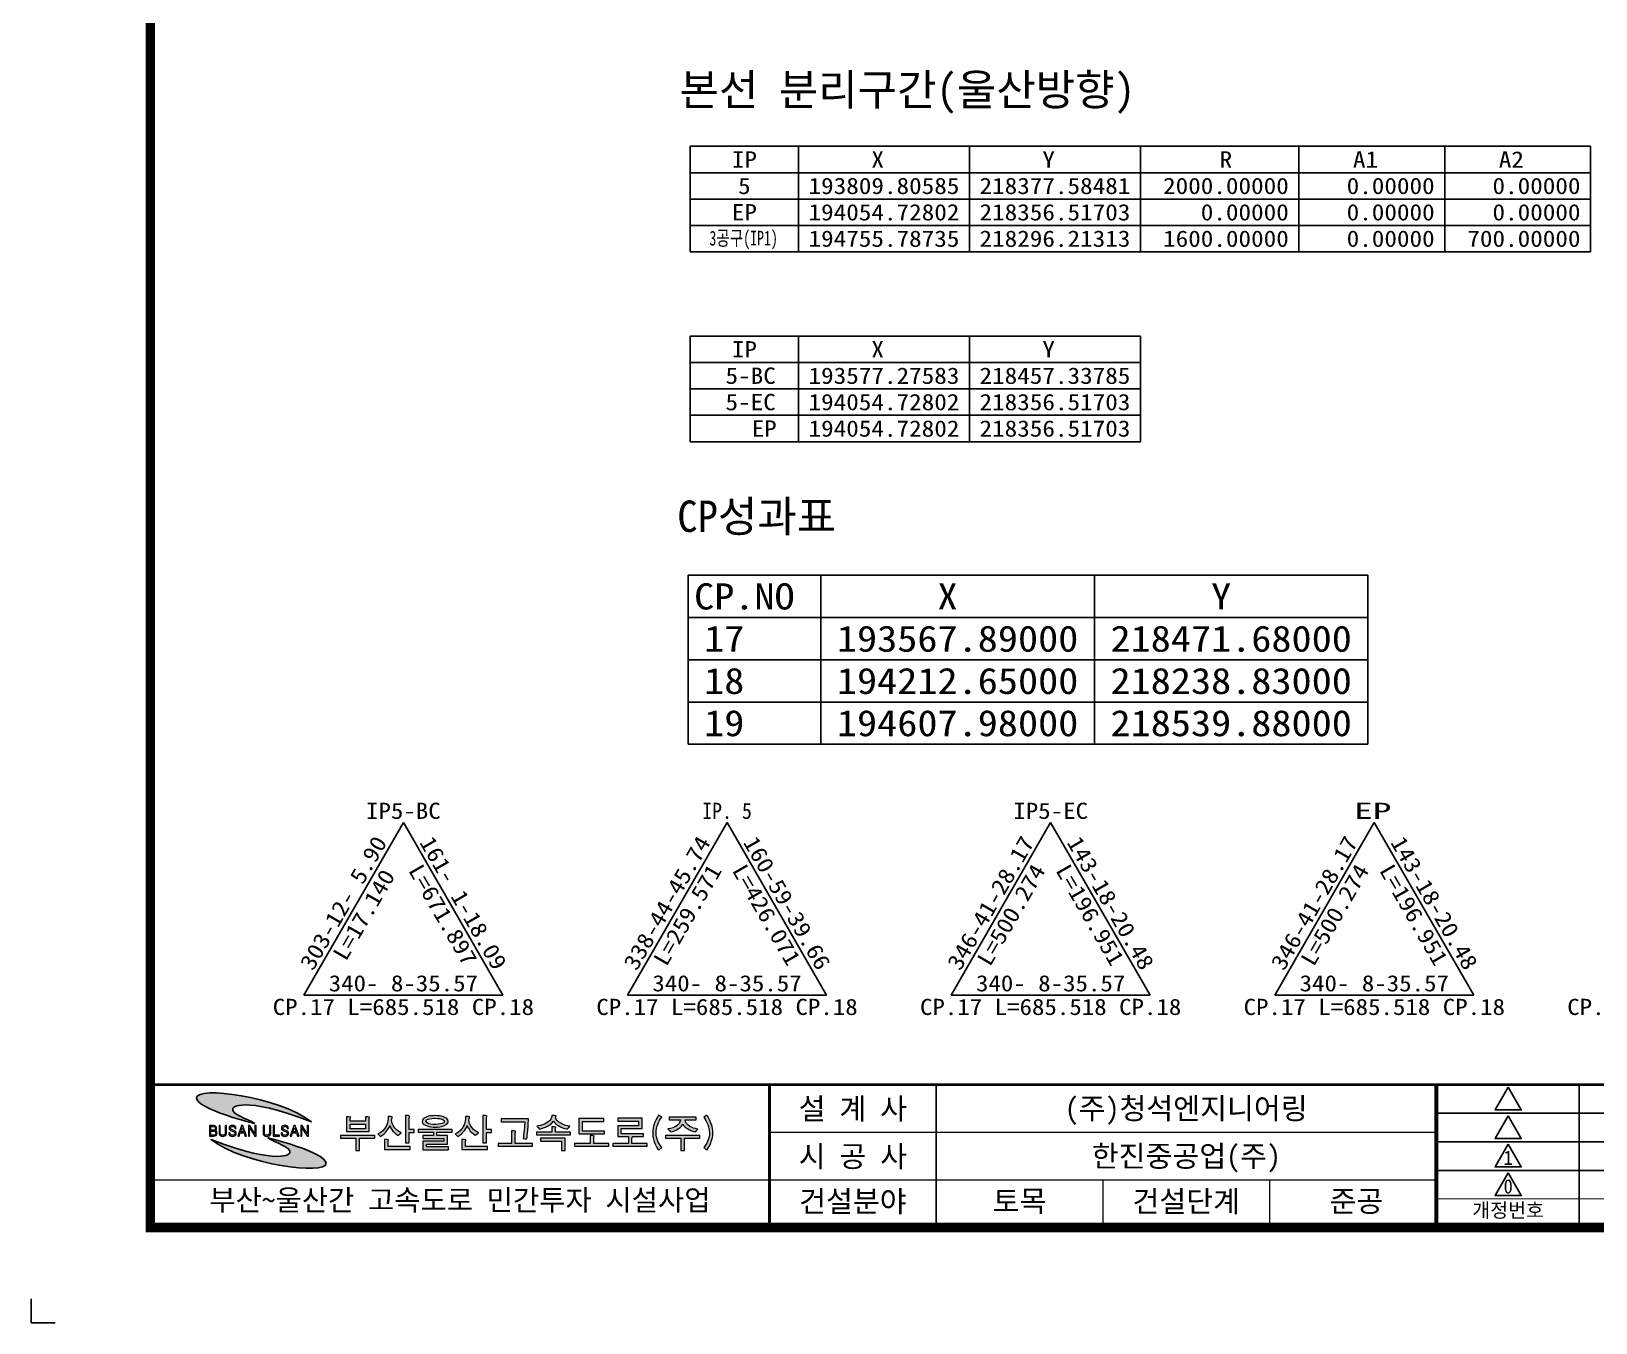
# Model space of a CAD drawing. Header units: millimetres. Extents: x 5421 to 6262, y 922 to 1516.
# Drawn here: x 5420.9 to 5749.3, y 921.7 to 1192.9 of the extents above; entities that cross this region are included whole.
import ezdxf
from ezdxf.enums import TextEntityAlignment as Align

# ---------------------------------------------------------------- set-up
doc = ezdxf.new("R2010")
doc.units = ezdxf.units.MM
for name, color, linetype in [('CA-ALGN-IPLN', 1, 'Continuous'), ('CA-ALGN-TEXT', 3, 'Continuous'), ('CA-TABL-LIN1', 4, 'Continuous'), ('CA-TABL-LIN2', 1, 'Continuous'), ('CA-TABL-TEX1', 6, 'Continuous'), ('CA-TABL-TEX2', 3, 'Continuous'), ('CA-TEXT', 3, 'Continuous'), ('CX-BORD', 3, 'Continuous'), ('CX-BORD-LIN1', 4, 'Continuous'), ('CX-BORD-LIN2', 3, 'Continuous'), ('CX-BORD-TEX2', 7, 'Continuous'), ('CX-BORD-TEX3', 6, 'Continuous'), ('CX-MISC', 2, 'Continuous'), ('CZ-TEX1', 6, 'Continuous')]:
    doc.layers.add(name, color=color, linetype=linetype)
doc.styles.add('RP2', font='DotumChe.ttf')
doc.styles.add('SEKO', font='DotumChe.ttf')
doc.styles.add('TB_TEXT', font='DotumChe.ttf')
doc.styles.add('TB_WBTXT', font='H2GTRE.TTF')
doc.styles.add('TB_WMTXT', font='DotumChe.ttf')

# ---------------------------------------------------------------- blocks, each defined once
blk = doc.blocks.new('CXGLOGO-EX흑백1')
h = blk.add_hatch(color=74)
edge = h.paths.add_edge_path()
edge.add_spline(control_points=[(3.24, 1.49), (1.67, 2.6), (-1.78, 3.37), (-1.38, 4.71), (-1.38, 4.71), (-1.38, 4.71), (0.38, 7.51), (15.15, 1.88), (15.15, 1.88), (8, 7.3), (-8.94, 9.33), (-8.99, 6.91), (-8.99, 6.91), (-9.03, 4.5), (3.24, 1.49), (3.24, 1.49)], knot_values=[0, 0, 0, 0, 0.25, 0.25, 0.25, 0.25, 0.5, 0.5, 0.5, 0.5, 0.75, 0.75, 0.75, 0.75, 1, 1, 1, 1], degree=3, periodic=0)
h = blk.add_hatch(color=256)
h.paths.add_polyline_path([(11.6, 0.69), (11.94, -0.26), (11.26, -0.26)], flags=16)
h.paths.add_polyline_path([(12.25, -1.14), (12.54, -1.14), (11.73, 1.06), (11.48, 1.06), (10.67, -1.14), (10.96, -1.14), (11.18, -0.49), (12.02, -0.49)])
h.paths.add_polyline_path([(1.54, -1.14), (0.73, 1.06), (0.48, 1.06), (-0.33, -1.14), (-0.04, -1.14), (0.19, -0.49), (1.03, -0.49), (1.25, -1.14)])
h.paths.add_polyline_path([(1.9, -1.14), (2.17, -1.14), (2.17, 0.61), (3.23, -1.14), (3.52, -1.14), (3.52, 1.06), (3.25, 1.06), (3.25, -0.65), (2.21, 1.06), (1.9, 1.06)])
h.paths.add_polyline_path([(5.3, -0.69), (5.27, -0.48), (5.27, 1.06), (5, 1.06), (5, -0.45), (5.03, -0.7), (5.1, -0.9), (5.16, -0.98), (5.32, -1.1), (5.52, -1.17), (5.77, -1.2), (5.79, -1.2), (6.04, -1.17), (6.25, -1.1), (6.41, -1), (6.41, -0.99), (6.53, -0.82), (6.59, -0.61), (6.6, -0.45), (6.6, 1.06), (6.33, 1.06), (6.33, -0.46), (6.29, -0.7), (6.19, -0.86), (6.01, -0.96), (5.79, -0.98), (5.55, -0.94), (5.4, -0.86)])
h.paths.add_polyline_path([(7.36, 1.06), (7.09, 1.06), (7.09, -1.14), (8.47, -1.14), (8.47, -0.93), (7.36, -0.93)])
h.paths.add_polyline_path([(10.02, 1.02), (9.81, 1.08), (9.56, 1.11), (9.56, 1.11), (9.3, 1.08), (9.1, 1.02), (9.01, 0.95), (8.88, 0.78), (8.84, 0.56), (8.84, 0.54), (8.88, 0.31), (9, 0.15), (9.13, 0.06), (9.37, -0.05), (9.48, -0.09), (9.53, -0.11), (9.76, -0.21), (9.83, -0.25), (10, -0.36), (10.06, -0.48), (10.08, -0.62), (10.02, -0.84), (9.94, -0.9), (9.76, -0.97), (9.57, -0.98), (9.32, -0.94), (9.17, -0.86), (9.07, -0.7), (9.04, -0.45), (8.77, -0.45), (8.8, -0.69), (8.87, -0.89), (8.94, -0.99), (9.1, -1.1), (9.31, -1.17), (9.56, -1.2), (9.57, -1.2), (9.84, -1.17), (10.04, -1.12), (10.15, -1.05), (10.28, -0.89), (10.34, -0.68), (10.35, -0.58), (10.32, -0.35), (10.21, -0.18), (10.18, -0.16), (10.05, -0.07), (9.82, 0.03), (9.65, 0.11), (9.38, 0.22), (9.22, 0.31), (9.21, 0.32), (9.13, 0.51), (9.13, 0.57), (9.2, 0.78), (9.25, 0.82), (9.45, 0.89), (9.55, 0.9), (9.78, 0.85), (9.9, 0.77), (10.02, 0.59), (10.05, 0.47), (10.32, 0.47), (10.28, 0.71), (10.17, 0.89), (10.17, 0.9)])
h.paths.add_polyline_path([(12.89, -1.14), (13.16, -1.14), (13.16, 0.61), (14.23, -1.14), (14.52, -1.14), (14.52, 1.06), (14.24, 1.06), (14.24, -0.65), (13.2, 1.06), (12.89, 1.06)])
h.paths.add_polyline_path([(0.27, -0.26), (0.61, 0.69), (0.95, -0.26)], flags=16)
h.paths.add_polyline_path([(-5.98, 0.11), (-5.98, 0.84), (-5.48, 0.84), (-5.24, 0.81), (-5.13, 0.75), (-5.04, 0.57), (-5.04, 0.49), (-5.09, 0.27), (-5.16, 0.19), (-5.34, 0.12), (-5.5, 0.11)], flags=16)
h.paths.add_polyline_path([(-5.98, -0.93), (-5.98, -0.1), (-5.44, -0.1), (-5.2, -0.13), (-5.1, -0.17), (-4.98, -0.33), (-4.96, -0.52), (-5.01, -0.75), (-5.09, -0.85), (-5.27, -0.92), (-5.44, -0.93)], flags=16)
h.paths.add_polyline_path([(-5.12, 1.02), (-5.35, 1.06), (-5.4, 1.06), (-6.25, 1.06), (-6.25, -1.14), (-5.37, -1.14), (-5.12, -1.12), (-4.92, -1.05), (-4.85, -0.99), (-4.74, -0.83), (-4.69, -0.61), (-4.68, -0.52), (-4.72, -0.28), (-4.81, -0.13), (-4.98, 0), (-5.07, 0.03), (-4.88, 0.15), (-4.85, 0.19), (-4.77, 0.39), (-4.76, 0.5), (-4.8, 0.72), (-4.92, 0.9), (-4.94, 0.91)])
h.paths.add_polyline_path([(-3.97, -0.69), (-3.99, -0.48), (-3.99, 1.06), (-4.26, 1.06), (-4.26, -0.45), (-4.24, -0.7), (-4.16, -0.9), (-4.1, -0.98), (-3.95, -1.1), (-3.74, -1.17), (-3.49, -1.2), (-3.48, -1.2), (-3.22, -1.17), (-3.01, -1.1), (-2.86, -1), (-2.85, -0.99), (-2.74, -0.82), (-2.68, -0.61), (-2.66, -0.45), (-2.66, 1.06), (-2.94, 1.06), (-2.94, -0.46), (-2.97, -0.7), (-3.08, -0.86), (-3.26, -0.96), (-3.47, -0.98), (-3.72, -0.94), (-3.87, -0.86)])
h.paths.add_polyline_path([(-0.83, 0.9), (-0.97, 1.02), (-1.18, 1.08), (-1.44, 1.11), (-1.69, 1.08), (-1.89, 1.02), (-1.98, 0.95), (-2.11, 0.78), (-2.16, 0.56), (-2.16, 0.54), (-2.12, 0.31), (-2, 0.15), (-1.86, 0.06), (-1.63, -0.05), (-1.52, -0.09), (-1.47, -0.11), (-1.24, -0.21), (-1.17, -0.25), (-1, -0.36), (-0.93, -0.48), (-0.92, -0.62), (-0.97, -0.84), (-1.05, -0.9), (-1.23, -0.97), (-1.42, -0.98), (-1.67, -0.94), (-1.82, -0.86), (-1.92, -0.7), (-1.96, -0.45), (-2.22, -0.45), (-2.2, -0.69), (-2.12, -0.89), (-2.05, -0.99), (-1.89, -1.1), (-1.69, -1.17), (-1.43, -1.2), (-1.42, -1.2), (-1.16, -1.17), (-0.96, -1.12), (-0.85, -1.05), (-0.71, -0.89), (-0.65, -0.68), (-0.64, -0.58), (-0.68, -0.35), (-0.79, -0.18), (-0.81, -0.16), (-0.95, -0.07), (-1.17, 0.03), (-1.35, 0.11), (-1.61, 0.22), (-1.77, 0.31), (-1.78, 0.32), (-1.86, 0.51), (-1.86, 0.57), (-1.79, 0.78), (-1.74, 0.82), (-1.55, 0.89), (-1.44, 0.9), (-1.22, 0.85), (-1.09, 0.77), (-0.97, 0.59), (-0.95, 0.47), (-0.68, 0.47), (-0.72, 0.71), (-0.82, 0.89)])
h = blk.add_hatch(color=256)
h.paths.add_polyline_path([(63.25, -2.21), (67.68, -2.21), (67.68, -4.14), (68.44, -4.14), (68.44, -1.6), (63.25, -1.6)])
h.paths.add_polyline_path([(74.44, -1.23), (74.5, -1.07), (74.18, -0.99), (73.66, -0.99), (73.66, -2.67), (70.41, -2.67), (70.41, -3.28), (77.61, -3.28), (77.61, -2.67), (74.41, -2.67), (74.41, -1.3)])
h.paths.add_polyline_path([(93.49, -1.61), (96.71, -1.61), (96.71, -0.99), (89.51, -0.99), (89.51, -1.61), (92.73, -1.61), (92.73, -4.14), (93.49, -4.14)])
h.paths.add_polyline_path([(98.53, -1.72), (98.37, -2.14), (98.33, -2.24), (98.14, -2.64), (97.91, -3.02), (97.66, -3.37), (97.51, -3.56), (98.15, -4.08), (98.41, -3.72), (98.64, -3.35), (98.84, -2.96), (99.02, -2.55), (99.1, -2.3), (99.23, -1.88), (99.33, -1.44), (99.4, -1.01), (99.43, -0.57), (99.43, -0.39), (99.41, 0.03), (99.35, 0.47), (99.26, 0.9), (99.13, 1.34), (99.11, 1.39), (98.97, 1.77), (98.79, 2.15), (98.58, 2.55), (98.35, 2.95), (98.16, 3.25), (97.51, 2.85), (97.76, 2.5), (97.99, 2.12), (98.19, 1.72), (98.35, 1.32), (98.51, 0.88), (98.62, 0.44), (98.69, 0.02), (98.72, -0.4), (98.72, -0.42), (98.7, -0.86), (98.63, -1.29)])
h.paths.add_polyline_path([(93.89, 1.53), (93.7, 1.9), (93.59, 2.25), (95.94, 2.25), (95.94, 2.86), (90.28, 2.86), (90.28, 2.25), (92.65, 2.25), (92.53, 1.84), (92.33, 1.47), (92.04, 1.16), (91.73, 0.92), (91.38, 0.74), (91, 0.59), (90.57, 0.47), (90.09, 0.38), (89.95, 0.36), (90.26, 0.07), (90.53, -0.26), (90.95, -0.16), (91.37, -0.02), (91.77, 0.15), (92.15, 0.37), (92.57, 0.66), (92.88, 0.96), (93.09, 1.27), (93.11, 1.32), (93.33, 1.02), (93.63, 0.73), (94.03, 0.44), (94.15, 0.37), (94.54, 0.16), (94.94, -0.02), (95.35, -0.17), (95.77, -0.28), (96, 0.01), (96.29, 0.32), (95.8, 0.42), (95.36, 0.55), (94.97, 0.7), (94.62, 0.88), (94.53, 0.93), (94.17, 1.21)])
h.paths.add_polyline_path([(86.94, -1.7), (87.06, -2.13), (87.12, -2.3), (87.28, -2.72), (87.46, -3.12), (87.67, -3.51), (87.91, -3.88), (88.06, -4.08), (88.71, -3.56), (88.44, -3.21), (88.2, -2.85), (87.98, -2.45), (87.89, -2.24), (87.73, -1.81), (87.61, -1.38), (87.54, -0.96), (87.51, -0.52), (87.51, -0.42), (87.53, -0.01), (87.6, 0.42), (87.7, 0.86), (87.85, 1.3), (87.85, 1.32), (88.03, 1.74), (88.24, 2.13), (88.46, 2.51), (88.71, 2.85), (88.05, 3.25), (87.8, 2.85), (87.57, 2.45), (87.37, 2.06), (87.21, 1.67), (87.1, 1.39), (86.97, 0.95), (86.88, 0.52), (86.82, 0.08), (86.8, -0.35), (86.8, -0.39), (86.81, -0.83), (86.86, -1.26)])
h.paths.add_polyline_path([(79.45, 1.02), (79.45, -1.26), (81.7, -1.26), (81.7, -2.67), (78.45, -2.67), (78.45, -3.28), (85.65, -3.28), (85.65, -2.67), (82.45, -2.67), (82.45, -1.49), (82.46, -1.45), (82.49, -1.41), (82.54, -1.33), (82.55, -1.26), (84.84, -1.26), (84.84, -0.65), (80.21, -0.65), (80.21, 0.42), (84.56, 0.42), (84.56, 2.62), (79.47, 2.62), (79.47, 2), (83.8, 2), (83.8, 1.02)])
h.paths.add_polyline_path([(76.55, 2.56), (71.31, 2.56), (71.31, -0.7), (76.71, -0.7), (76.71, -0.1), (72.08, -0.1), (72.08, 1.94), (76.55, 1.94)])
h.paths.add_polyline_path([(66.12, 0.8), (65.59, 0.8), (65.59, -0.3), (62.37, -0.3), (62.37, -0.9), (69.57, -0.9), (69.57, -0.3), (66.36, -0.3), (66.36, 0.47), (66.39, 0.55), (66.45, 0.71)])
h.paths.add_polyline_path([(66.51, 3.1), (66.13, 3.15), (65.62, 3.15), (65.55, 2.77), (65.38, 2.41), (65.1, 2.07), (64.75, 1.78), (64.42, 1.56), (64.06, 1.38), (63.66, 1.22), (63.23, 1.08), (62.77, 0.98), (62.49, 0.94), (62.76, 0.65), (63.01, 0.34), (63.46, 0.46), (63.9, 0.59), (64.3, 0.74), (64.68, 0.92), (64.87, 1.02), (65.3, 1.3), (65.63, 1.59), (65.88, 1.89), (65.96, 2.01), (66.16, 1.71), (66.45, 1.42), (66.83, 1.14), (67.1, 0.98), (67.47, 0.78), (67.87, 0.62), (68.3, 0.47), (68.73, 0.35), (68.84, 0.33), (69.11, 0.62), (69.42, 0.91), (68.98, 0.98), (68.55, 1.09), (68.14, 1.24), (67.74, 1.41), (67.49, 1.55), (67.05, 1.83), (66.72, 2.14), (66.5, 2.44), (66.43, 2.62), (66.42, 2.8), (66.49, 2.95)])
h.paths.add_polyline_path([(41.14, 1.3), (40.63, 1.32), (40.18, 1.37), (39.79, 1.46), (39.64, 1.51), (39.23, 1.76), (39.15, 1.95), (39.32, 2.24), (39.64, 2.4), (39.99, 2.5), (40.41, 2.56), (40.9, 2.59), (41.14, 2.6), (41.65, 2.58), (42.1, 2.53), (42.48, 2.44), (42.62, 2.4), (43.03, 2.16), (43.12, 1.95), (42.94, 1.67), (42.62, 1.51), (42.27, 1.41), (41.85, 1.34), (41.36, 1.3)], flags=16)
h.paths.add_polyline_path([(41.55, 3.14), (41.14, 3.15), (40.62, 3.13), (40.15, 3.09), (39.72, 3.01), (39.35, 2.9), (39.08, 2.79), (38.67, 2.52), (38.44, 2.21), (38.39, 1.95), (38.48, 1.6), (38.76, 1.31), (39.08, 1.12), (39.42, 0.98), (39.8, 0.87), (40.23, 0.8), (40.71, 0.76), (41.14, 0.75), (41.65, 0.76), (42.12, 0.81), (42.54, 0.89), (42.92, 1), (43.19, 1.12), (43.6, 1.39), (43.83, 1.7), (43.88, 1.95), (43.79, 2.3), (43.51, 2.6), (43.19, 2.79), (42.85, 2.92), (42.47, 3.03), (42.03, 3.1)])
h.paths.add_polyline_path([(47.59, -1.92), (47.27, -1.84), (46.75, -1.84), (46.75, -3.95), (52.12, -3.95), (52.12, -3.34), (47.52, -3.34), (47.52, -2.2), (47.52, -2.14), (47.55, -2.09)])
h.paths.add_polyline_path([(31.34, -1.92), (31.02, -1.84), (30.5, -1.84), (30.5, -3.95), (35.87, -3.95), (35.87, -3.34), (31.27, -3.34), (31.27, -2.2), (31.27, -2.14), (31.29, -2.09)])
h.paths.add_polyline_path([(42.94, -1.66), (42.94, -2.22), (38.57, -2.22), (38.57, -4.04), (43.94, -4.04), (43.94, -3.43), (39.33, -3.43), (39.33, -2.84), (43.7, -2.84), (43.7, -1.05), (41.51, -1.05), (41.51, -0.34), (44.73, -0.34), (44.73, 0.27), (37.53, 0.27), (37.53, -0.34), (40.75, -0.34), (40.75, -1.05), (38.57, -1.05), (38.57, -1.66)])
h.paths.add_polyline_path([(21.28, -0.99), (21.28, -1.61), (24.5, -1.61), (24.5, -4.14), (25.26, -4.14), (25.26, -1.61), (28.48, -1.61), (28.48, -0.99)])
h.paths.add_polyline_path([(51.7, 3.15), (51.16, 3.15), (51.16, -2.53), (51.92, -2.53), (51.92, -0.36), (52.98, -0.36), (52.98, 0.26), (51.92, 0.26), (51.92, 2.67), (51.94, 2.77), (51.98, 2.87), (52.02, 3.07)])
h.paths.add_polyline_path([(48.36, 2.89), (47.98, 2.94), (47.48, 2.94), (47.48, 2.49), (47.44, 2.06), (47.35, 1.64), (47.2, 1.23), (47.01, 0.84), (46.93, 0.69), (46.66, 0.31), (46.37, -0.01), (46.04, -0.29), (45.68, -0.5), (45.32, -0.65), (45.61, -0.92), (45.89, -1.23), (46.26, -0.98), (46.6, -0.71), (46.92, -0.41), (47.04, -0.28), (47.33, 0.08), (47.57, 0.45), (47.76, 0.83), (47.84, 1.05), (48.01, 0.66), (48.24, 0.28), (48.51, -0.08), (48.82, -0.41), (49.15, -0.7), (49.5, -0.96), (49.6, -1.02), (49.91, -0.72), (50.23, -0.43), (49.86, -0.27), (49.51, -0.04), (49.19, 0.26), (48.87, 0.62), (48.84, 0.66), (48.57, 1.07), (48.37, 1.48), (48.26, 1.87), (48.22, 2.19), (48.25, 2.48), (48.33, 2.7)])
h.paths.add_polyline_path([(35.45, 3.15), (34.91, 3.15), (34.91, -2.53), (35.67, -2.53), (35.67, -0.36), (36.73, -0.36), (36.73, 0.26), (35.67, 0.26), (35.67, 2.67), (35.69, 2.77), (35.73, 2.87), (35.77, 3.07)])
h.paths.add_polyline_path([(32.11, 2.89), (31.73, 2.94), (31.23, 2.94), (31.23, 2.49), (31.19, 2.06), (31.09, 1.64), (30.95, 1.23), (30.76, 0.84), (30.68, 0.69), (30.41, 0.31), (30.12, -0.01), (29.79, -0.29), (29.43, -0.5), (29.07, -0.65), (29.36, -0.92), (29.64, -1.23), (30.01, -0.98), (30.35, -0.71), (30.67, -0.41), (30.79, -0.28), (31.08, 0.08), (31.32, 0.45), (31.51, 0.83), (31.59, 1.05), (31.76, 0.66), (31.99, 0.28), (32.26, -0.08), (32.57, -0.41), (32.89, -0.7), (33.25, -0.96), (33.35, -1.02), (33.65, -0.72), (33.97, -0.43), (33.61, -0.27), (33.26, -0.04), (32.93, 0.26), (32.62, 0.62), (32.59, 0.66), (32.32, 1.07), (32.12, 1.48), (32.01, 1.87), (31.97, 2.19), (32, 2.48), (32.08, 2.7)])
h.paths.add_polyline_path([(26.51, 1.39), (26.51, 0.4), (23.29, 0.4), (23.29, 1.39)], flags=16)
h.paths.add_polyline_path([(27.32, 2.66), (27.37, 2.83), (27, 2.91), (26.51, 2.91), (26.51, 2), (23.29, 2), (23.29, 2.58), (23.3, 2.62), (23.33, 2.67), (23.39, 2.83), (22.99, 2.91), (22.53, 2.91), (22.53, -0.21), (27.28, -0.21), (27.28, 2.56), (27.29, 2.62)])
h.paths.add_polyline_path([(58, -0.14), (57.69, -0.06), (57.16, -0.06), (57.16, -2.67), (54.33, -2.67), (54.33, -3.28), (61.53, -3.28), (61.53, -2.67), (57.92, -2.67), (57.92, -0.45), (57.92, -0.39), (57.96, -0.32)])
h.paths.add_polyline_path([(60.7, 2.5), (55.01, 2.5), (55.01, 1.88), (59.93, 1.88), (59.93, 1.55), (59.9, 1.14), (59.86, 0.66), (59.82, 0.12), (59.76, -0.41), (59.7, -0.88), (59.65, -1.29), (59.59, -1.65), (59.59, -1.67), (59.95, -1.69), (60.35, -1.73), (60.41, -1.34), (60.46, -0.92), (60.51, -0.47), (60.56, 0.01), (60.58, 0.23), (60.62, 0.71), (60.65, 1.18), (60.67, 1.62), (60.69, 2.04), (60.7, 2.45)])
h = blk.add_hatch(color=142)
edge = h.paths.add_edge_path()
edge.add_spline(control_points=[(5.98, -1.49), (7.55, -2.6), (11, -3.37), (10.6, -4.71), (10.6, -4.71), (10.6, -4.71), (8.84, -7.51), (-5.93, -1.88), (-5.93, -1.88), (1.22, -7.3), (18.17, -9.33), (18.21, -6.91), (18.21, -6.91), (18.25, -4.5), (5.98, -1.49), (5.98, -1.49)], knot_values=[0, 0, 0, 0, 0.25, 0.25, 0.25, 0.25, 0.5, 0.5, 0.5, 0.5, 0.75, 0.75, 0.75, 0.75, 1, 1, 1, 1], degree=3, periodic=0)
at = {"lineweight": 0}
for points in [[(-5.12, 1.02), (-5.35, 1.06), (-5.4, 1.06), (-6.25, 1.06), (-6.25, -1.14), (-5.37, -1.14), (-5.12, -1.12), (-4.92, -1.05), (-4.85, -0.99), (-4.74, -0.83), (-4.69, -0.61), (-4.68, -0.52), (-4.72, -0.28), (-4.81, -0.13), (-4.98, 0), (-5.07, 0.03), (-4.88, 0.15), (-4.85, 0.19), (-4.77, 0.39), (-4.76, 0.5), (-4.8, 0.72), (-4.92, 0.9), (-4.94, 0.91)], [(-5.98, 0.11), (-5.98, 0.84), (-5.48, 0.84), (-5.24, 0.81), (-5.13, 0.75), (-5.04, 0.57), (-5.04, 0.49), (-5.09, 0.27), (-5.16, 0.19), (-5.34, 0.12), (-5.5, 0.11)], [(-3.97, -0.69), (-3.99, -0.48), (-3.99, 1.06), (-4.26, 1.06), (-4.26, -0.45), (-4.24, -0.7), (-4.16, -0.9), (-4.1, -0.98), (-3.95, -1.1), (-3.74, -1.17), (-3.49, -1.2), (-3.48, -1.2), (-3.22, -1.17), (-3.01, -1.1), (-2.86, -1), (-2.85, -0.99), (-2.74, -0.82), (-2.68, -0.61), (-2.66, -0.45), (-2.66, 1.06), (-2.94, 1.06), (-2.94, -0.46), (-2.97, -0.7), (-3.08, -0.86), (-3.26, -0.96), (-3.47, -0.98), (-3.72, -0.94), (-3.87, -0.86)], [(-0.83, 0.9), (-0.97, 1.02), (-1.18, 1.08), (-1.44, 1.11), (-1.69, 1.08), (-1.89, 1.02), (-1.98, 0.95), (-2.11, 0.78), (-2.16, 0.56), (-2.16, 0.54), (-2.12, 0.31), (-2, 0.15), (-1.86, 0.06), (-1.63, -0.05), (-1.52, -0.09), (-1.47, -0.11), (-1.24, -0.21), (-1.17, -0.25), (-1, -0.36), (-0.93, -0.48), (-0.92, -0.62), (-0.97, -0.84), (-1.05, -0.9), (-1.23, -0.97), (-1.42, -0.98), (-1.67, -0.94), (-1.82, -0.86), (-1.92, -0.7), (-1.96, -0.45), (-1.96, -0.45), (-2.22, -0.45), (-2.2, -0.69), (-2.12, -0.89), (-2.05, -0.99), (-1.89, -1.1), (-1.69, -1.17), (-1.43, -1.2), (-1.42, -1.2), (-1.16, -1.17), (-0.96, -1.12), (-0.85, -1.05), (-0.71, -0.89), (-0.65, -0.68), (-0.64, -0.58), (-0.68, -0.35), (-0.79, -0.18), (-0.81, -0.16), (-0.95, -0.07), (-1.17, 0.03), (-1.35, 0.11), (-1.61, 0.22), (-1.77, 0.31), (-1.78, 0.32), (-1.86, 0.51), (-1.86, 0.57), (-1.79, 0.78), (-1.74, 0.82), (-1.55, 0.89), (-1.44, 0.9), (-1.22, 0.85), (-1.09, 0.77), (-0.97, 0.59), (-0.95, 0.47), (-0.68, 0.47), (-0.72, 0.71), (-0.82, 0.89)], [(1.54, -1.14), (0.73, 1.06), (0.48, 1.06), (-0.33, -1.14), (-0.04, -1.14), (0.19, -0.49), (1.03, -0.49), (1.25, -1.14)], [(0.27, -0.26), (0.61, 0.69), (0.95, -0.26)], [(1.9, -1.14), (2.17, -1.14), (2.17, 0.61), (3.23, -1.14), (3.52, -1.14), (3.52, 1.06), (3.25, 1.06), (3.25, -0.65), (2.21, 1.06), (1.9, 1.06)], [(5.3, -0.69), (5.27, -0.48), (5.27, 1.06), (5, 1.06), (5, -0.45), (5.03, -0.7), (5.1, -0.9), (5.16, -0.98), (5.32, -1.1), (5.52, -1.17), (5.77, -1.2), (5.79, -1.2), (6.04, -1.17), (6.25, -1.1), (6.41, -1), (6.41, -0.99), (6.53, -0.82), (6.59, -0.61), (6.6, -0.45), (6.6, 1.06), (6.33, 1.06), (6.33, -0.46), (6.29, -0.7), (6.19, -0.86), (6.01, -0.96), (5.79, -0.98), (5.55, -0.94), (5.4, -0.86)], [(7.36, 1.06), (7.09, 1.06), (7.09, -1.14), (8.47, -1.14), (8.47, -0.93), (7.36, -0.93)], [(10.02, 1.02), (9.81, 1.08), (9.56, 1.11), (9.56, 1.11), (9.3, 1.08), (9.1, 1.02), (9.01, 0.95), (8.88, 0.78), (8.84, 0.56), (8.84, 0.54), (8.88, 0.31), (9, 0.15), (9.13, 0.06), (9.37, -0.05), (9.48, -0.09), (9.53, -0.11), (9.76, -0.21), (9.83, -0.25), (10, -0.36), (10.06, -0.48), (10.08, -0.62), (10.02, -0.84), (9.94, -0.9), (9.76, -0.97), (9.57, -0.98), (9.32, -0.94), (9.17, -0.86), (9.07, -0.7), (9.04, -0.45), (9.04, -0.45), (8.77, -0.45), (8.8, -0.69), (8.87, -0.89), (8.94, -0.99), (9.1, -1.1), (9.31, -1.17), (9.56, -1.2), (9.57, -1.2), (9.84, -1.17), (10.04, -1.12), (10.15, -1.05), (10.28, -0.89), (10.34, -0.68), (10.35, -0.58), (10.32, -0.35), (10.21, -0.18), (10.18, -0.16), (10.05, -0.07), (9.82, 0.03), (9.65, 0.11), (9.38, 0.22), (9.22, 0.31), (9.21, 0.32), (9.13, 0.51), (9.13, 0.57), (9.2, 0.78), (9.25, 0.82), (9.45, 0.89), (9.55, 0.9), (9.78, 0.85), (9.9, 0.77), (10.02, 0.59), (10.05, 0.47), (10.32, 0.47), (10.28, 0.71), (10.17, 0.89), (10.17, 0.9)], [(12.25, -1.14), (12.54, -1.14), (11.73, 1.06), (11.48, 1.06), (10.67, -1.14), (10.96, -1.14), (11.18, -0.49), (12.02, -0.49)], [(11.6, 0.69), (11.94, -0.26), (11.26, -0.26)], [(12.89, -1.14), (13.16, -1.14), (13.16, 0.61), (14.23, -1.14), (14.52, -1.14), (14.52, 1.06), (14.24, 1.06), (14.24, -0.65), (13.2, 1.06), (12.89, 1.06)], [(27.32, 2.66), (27.37, 2.83), (27, 2.91), (26.51, 2.91), (26.51, 2), (23.29, 2), (23.29, 2.58), (23.3, 2.62), (23.33, 2.67), (23.39, 2.83), (22.99, 2.91), (22.53, 2.91), (22.53, -0.21), (27.28, -0.21), (27.28, 2.56), (27.29, 2.62)], [(26.51, 1.39), (26.51, 0.4), (23.29, 0.4), (23.29, 1.39)], [(32.11, 2.89), (31.73, 2.94), (31.23, 2.94), (31.23, 2.49), (31.19, 2.06), (31.09, 1.64), (30.95, 1.23), (30.76, 0.84), (30.68, 0.69), (30.41, 0.31), (30.12, -0.01), (29.79, -0.29), (29.43, -0.5), (29.07, -0.65), (29.36, -0.92), (29.64, -1.23), (30.01, -0.98), (30.35, -0.71), (30.67, -0.41), (30.79, -0.28), (31.08, 0.08), (31.32, 0.45), (31.51, 0.83), (31.59, 1.05), (31.76, 0.66), (31.99, 0.28), (32.26, -0.08), (32.57, -0.41), (32.89, -0.7), (33.25, -0.96), (33.35, -1.02), (33.65, -0.72), (33.97, -0.43), (33.61, -0.27), (33.26, -0.04), (32.93, 0.26), (32.62, 0.62), (32.59, 0.66), (32.32, 1.07), (32.12, 1.48), (32.01, 1.87), (31.97, 2.19), (32, 2.48), (32.08, 2.7)], [(35.45, 3.15), (34.91, 3.15), (34.91, -2.53), (35.67, -2.53), (35.67, -0.36), (36.73, -0.36), (36.73, 0.26), (35.67, 0.26), (35.67, 2.67), (35.69, 2.77), (35.73, 2.87), (35.77, 3.07)], [(42.94, -1.66), (42.94, -2.22), (38.57, -2.22), (38.57, -4.04), (43.94, -4.04), (43.94, -3.43), (39.33, -3.43), (39.33, -2.84), (43.7, -2.84), (43.7, -1.05), (41.51, -1.05), (41.51, -0.34), (44.73, -0.34), (44.73, 0.27), (37.53, 0.27), (37.53, -0.34), (40.75, -0.34), (40.75, -1.05), (38.57, -1.05), (38.57, -1.66)], [(41.55, 3.14), (41.14, 3.15), (40.62, 3.13), (40.15, 3.09), (39.72, 3.01), (39.35, 2.9), (39.08, 2.79), (38.67, 2.52), (38.44, 2.21), (38.39, 1.95), (38.48, 1.6), (38.76, 1.31), (39.08, 1.12), (39.42, 0.98), (39.8, 0.87), (40.23, 0.8), (40.71, 0.76), (41.14, 0.75), (41.65, 0.76), (42.12, 0.81), (42.54, 0.89), (42.92, 1), (43.19, 1.12), (43.6, 1.39), (43.83, 1.7), (43.88, 1.95), (43.79, 2.3), (43.51, 2.6), (43.19, 2.79), (42.85, 2.92), (42.47, 3.03), (42.03, 3.1)], [(41.14, 1.3), (40.63, 1.32), (40.18, 1.37), (39.79, 1.46), (39.64, 1.51), (39.23, 1.76), (39.15, 1.95), (39.32, 2.24), (39.64, 2.4), (39.99, 2.5), (40.41, 2.56), (40.9, 2.59), (41.14, 2.6), (41.65, 2.58), (42.1, 2.53), (42.48, 2.44), (42.62, 2.4), (43.03, 2.16), (43.12, 1.95), (42.94, 1.67), (42.62, 1.51), (42.27, 1.41), (41.85, 1.34), (41.36, 1.3)], [(48.36, 2.89), (47.98, 2.94), (47.48, 2.94), (47.48, 2.49), (47.44, 2.06), (47.35, 1.64), (47.2, 1.23), (47.01, 0.84), (46.93, 0.69), (46.66, 0.31), (46.37, -0.01), (46.04, -0.29), (45.68, -0.5), (45.32, -0.65), (45.61, -0.92), (45.89, -1.23), (46.26, -0.98), (46.6, -0.71), (46.92, -0.41), (47.04, -0.28), (47.33, 0.08), (47.57, 0.45), (47.76, 0.83), (47.84, 1.05), (48.01, 0.66), (48.24, 0.28), (48.51, -0.08), (48.82, -0.41), (49.15, -0.7), (49.5, -0.96), (49.6, -1.02), (49.91, -0.72), (50.23, -0.43), (49.86, -0.27), (49.51, -0.04), (49.19, 0.26), (48.87, 0.62), (48.84, 0.66), (48.57, 1.07), (48.37, 1.48), (48.26, 1.87), (48.22, 2.19), (48.25, 2.48), (48.33, 2.7)], [(51.7, 3.15), (51.16, 3.15), (51.16, -2.53), (51.92, -2.53), (51.92, -0.36), (52.98, -0.36), (52.98, 0.26), (51.92, 0.26), (51.92, 2.67), (51.94, 2.77), (51.98, 2.87), (52.02, 3.07)], [(60.7, 2.5), (55.01, 2.5), (55.01, 1.88), (59.93, 1.88), (59.93, 1.55), (59.9, 1.14), (59.86, 0.66), (59.82, 0.12), (59.76, -0.41), (59.7, -0.88), (59.65, -1.29), (59.59, -1.65), (59.59, -1.67), (59.95, -1.69), (60.35, -1.73), (60.41, -1.34), (60.46, -0.92), (60.51, -0.47), (60.56, 0.01), (60.58, 0.23), (60.62, 0.71), (60.65, 1.18), (60.67, 1.62), (60.69, 2.04), (60.7, 2.45)], [(66.12, 0.8), (65.59, 0.8), (65.59, -0.3), (62.37, -0.3), (62.37, -0.9), (69.57, -0.9), (69.57, -0.3), (66.36, -0.3), (66.36, 0.47), (66.39, 0.55), (66.45, 0.71)], [(66.51, 3.1), (66.13, 3.15), (65.62, 3.15), (65.55, 2.77), (65.38, 2.41), (65.1, 2.07), (64.75, 1.78), (64.42, 1.56), (64.06, 1.38), (63.66, 1.22), (63.23, 1.08), (62.77, 0.98), (62.49, 0.94), (62.76, 0.65), (63.01, 0.34), (63.46, 0.46), (63.9, 0.59), (64.3, 0.74), (64.68, 0.92), (64.87, 1.02), (65.3, 1.3), (65.63, 1.59), (65.88, 1.89), (65.96, 2.01), (66.16, 1.71), (66.45, 1.42), (66.83, 1.14), (67.1, 0.98), (67.47, 0.78), (67.87, 0.62), (68.3, 0.47), (68.73, 0.35), (68.84, 0.33), (69.11, 0.62), (69.42, 0.91), (68.98, 0.98), (68.55, 1.09), (68.14, 1.24), (67.74, 1.41), (67.49, 1.55), (67.05, 1.83), (66.72, 2.14), (66.5, 2.44), (66.43, 2.62), (66.42, 2.8), (66.49, 2.95)], [(76.55, 2.56), (71.31, 2.56), (71.31, -0.7), (76.71, -0.7), (76.71, -0.1), (72.08, -0.1), (72.08, 1.94), (76.55, 1.94)], [(79.45, 1.02), (79.45, -1.26), (81.7, -1.26), (81.7, -2.67), (78.45, -2.67), (78.45, -3.28), (85.65, -3.28), (85.65, -2.67), (82.45, -2.67), (82.45, -1.49), (82.46, -1.45), (82.49, -1.41), (82.54, -1.33), (82.55, -1.26), (84.84, -1.26), (84.84, -0.65), (80.21, -0.65), (80.21, 0.42), (84.56, 0.42), (84.56, 2.62), (79.47, 2.62), (79.47, 2), (83.8, 2), (83.8, 1.02)], [(86.94, -1.7), (87.06, -2.13), (87.12, -2.3), (87.28, -2.72), (87.46, -3.12), (87.67, -3.51), (87.91, -3.88), (88.06, -4.08), (88.71, -3.56), (88.44, -3.21), (88.2, -2.85), (87.98, -2.45), (87.89, -2.24), (87.73, -1.81), (87.61, -1.38), (87.54, -0.96), (87.51, -0.52), (87.51, -0.42), (87.53, -0.01), (87.6, 0.42), (87.7, 0.86), (87.85, 1.3), (87.85, 1.32), (88.03, 1.74), (88.24, 2.13), (88.46, 2.51), (88.71, 2.85), (88.05, 3.25), (87.8, 2.85), (87.57, 2.45), (87.37, 2.06), (87.21, 1.67), (87.1, 1.39), (86.97, 0.95), (86.88, 0.52), (86.82, 0.08), (86.8, -0.35), (86.8, -0.39), (86.81, -0.83), (86.86, -1.26)], [(93.89, 1.53), (93.7, 1.9), (93.59, 2.25), (95.94, 2.25), (95.94, 2.86), (90.28, 2.86), (90.28, 2.25), (92.65, 2.25), (92.53, 1.84), (92.33, 1.47), (92.04, 1.16), (91.73, 0.92), (91.38, 0.74), (91, 0.59), (90.57, 0.47), (90.09, 0.38), (89.95, 0.36), (90.26, 0.07), (90.53, -0.26), (90.95, -0.16), (91.37, -0.02), (91.77, 0.15), (92.15, 0.37), (92.57, 0.66), (92.88, 0.96), (93.09, 1.27), (93.11, 1.32), (93.33, 1.02), (93.63, 0.73), (94.03, 0.44), (94.15, 0.37), (94.54, 0.16), (94.94, -0.02), (95.35, -0.17), (95.77, -0.28), (96, 0.01), (96.29, 0.32), (95.8, 0.42), (95.36, 0.55), (94.97, 0.7), (94.62, 0.88), (94.53, 0.93), (94.17, 1.21)], [(98.53, -1.72), (98.37, -2.14), (98.33, -2.24), (98.14, -2.64), (97.91, -3.02), (97.66, -3.37), (97.51, -3.56), (98.15, -4.08), (98.41, -3.72), (98.64, -3.35), (98.84, -2.96), (99.02, -2.55), (99.1, -2.3), (99.23, -1.88), (99.33, -1.44), (99.4, -1.01), (99.43, -0.57), (99.43, -0.39), (99.41, 0.03), (99.35, 0.47), (99.26, 0.9), (99.13, 1.34), (99.11, 1.39), (98.97, 1.77), (98.79, 2.15), (98.58, 2.55), (98.35, 2.95), (98.16, 3.25), (97.51, 2.85), (97.76, 2.5), (97.99, 2.12), (98.19, 1.72), (98.35, 1.32), (98.51, 0.88), (98.62, 0.44), (98.69, 0.02), (98.72, -0.4), (98.72, -0.42), (98.7, -0.86), (98.63, -1.29)], [(-5.98, -0.93), (-5.98, -0.1), (-5.44, -0.1), (-5.2, -0.13), (-5.1, -0.17), (-4.98, -0.33), (-4.96, -0.52), (-5.01, -0.75), (-5.09, -0.85), (-5.27, -0.92), (-5.44, -0.93)], [(21.28, -0.99), (21.28, -1.61), (24.5, -1.61), (24.5, -4.14), (25.26, -4.14), (25.26, -1.61), (28.48, -1.61), (28.48, -0.99)], [(31.34, -1.92), (31.02, -1.84), (30.5, -1.84), (30.5, -3.95), (35.87, -3.95), (35.87, -3.34), (31.27, -3.34), (31.27, -2.2), (31.27, -2.14), (31.29, -2.09)], [(47.59, -1.92), (47.27, -1.84), (46.75, -1.84), (46.75, -3.95), (52.12, -3.95), (52.12, -3.34), (47.52, -3.34), (47.52, -2.2), (47.52, -2.14), (47.55, -2.09)], [(58, -0.14), (57.69, -0.06), (57.16, -0.06), (57.16, -2.67), (54.33, -2.67), (54.33, -3.28), (61.53, -3.28), (61.53, -2.67), (57.92, -2.67), (57.92, -0.45), (57.92, -0.39), (57.96, -0.32)], [(63.25, -2.21), (67.68, -2.21), (67.68, -4.14), (68.44, -4.14), (68.44, -1.6), (63.25, -1.6)], [(74.44, -1.23), (74.5, -1.07), (74.18, -0.99), (73.66, -0.99), (73.66, -2.67), (70.41, -2.67), (70.41, -3.28), (77.61, -3.28), (77.61, -2.67), (74.41, -2.67), (74.41, -1.3)], [(93.49, -1.61), (96.71, -1.61), (96.71, -0.99), (89.51, -0.99), (89.51, -1.61), (92.73, -1.61), (92.73, -4.14), (93.49, -4.14)]]:
    blk.add_lwpolyline(points, close=True, dxfattribs=at)
blk.add_lwpolyline([(-1.44, 1.11), (-1.44, 1.11)], dxfattribs=at)
at = {"color": 74}
blk.add_open_spline([(3.24, 1.49), (1.67, 2.6), (-1.78, 3.37), (-1.38, 4.71), (-1.38, 4.71), (-1.38, 4.71), (0.38, 7.51), (15.15, 1.88), (15.15, 1.88), (8, 7.3), (-8.94, 9.33), (-8.99, 6.91), (-8.99, 6.91), (-9.03, 4.5), (3.24, 1.49), (3.24, 1.49)], degree=3, knots=[0, 0, 0, 0, 0.25, 0.25, 0.25, 0.25, 0.5, 0.5, 0.5, 0.5, 0.75, 0.75, 0.75, 0.75, 1, 1, 1, 1], dxfattribs=at)
at = {"color": 142}
blk.add_open_spline([(5.98, -1.49), (7.55, -2.6), (11, -3.37), (10.6, -4.71), (10.6, -4.71), (10.6, -4.71), (8.84, -7.51), (-5.93, -1.88), (-5.93, -1.88), (1.22, -7.3), (18.17, -9.33), (18.21, -6.91), (18.21, -6.91), (18.25, -4.5), (5.98, -1.49), (5.98, -1.49)], degree=3, knots=[0, 0, 0, 0, 0.25, 0.25, 0.25, 0.25, 0.5, 0.5, 0.5, 0.5, 0.75, 0.75, 0.75, 0.75, 1, 1, 1, 1], dxfattribs=at)
blk = doc.blocks.new('CXBLKA1-KHCA')
at = {"layer": 'CX-BORD-LIN1', "const_width": 2}
blk.add_lwpolyline([(796, 0), (0, 0), (0, 554), (796, 554)], close=True, dxfattribs=at)
at = {"layer": 'CX-BORD-LIN1'}
for points, const_width in [([(796, 30), (0, 30)], 0.6), ([(130, 0), (130, 30)], 0.6), ([(165, 0), (165, 30)], 0.3), ([(270, 0), (270, 30)], 0.8), ([(270, 0), (270, 30)], 0.6), ([(300, 0), (300, 30)], 0.3), ([(566, 6), (270, 6)], 0.2)]:
    blk.add_lwpolyline(points, dxfattribs=dict(at, const_width=const_width))
for points in [[(285.08, 29.47), (282.34, 24.71), (287.83, 24.71)], [(285.08, 23.47), (282.34, 18.71), (287.83, 18.71)], [(285.08, 17.47), (282.34, 12.71), (287.83, 12.71)], [(285.08, 11.47), (282.34, 6.71), (287.83, 6.71)]]:
    blk.add_lwpolyline(points, close=True, dxfattribs=at)
at = {"layer": 'CX-BORD-LIN2'}
for points in [[(566, 24), (270, 24)], [(566, 18), (270, 18)], [(566, 12), (270, 12)]]:
    blk.add_lwpolyline(points, dxfattribs=at)
at = {"layer": 'CX-BORD-LIN2', "const_width": 0.3}
for points in [[(270, 20), (130, 20)], [(270, 10), (0, 10)], [(200, 0), (200, 10)], [(235, 0), (235, 10)]]:
    blk.add_lwpolyline(points, dxfattribs=at)
at = {"layer": 'CX-MISC'}
blk.add_lwpolyline([(-20, -20), (-25, -20), (-25, -15)], dxfattribs=at)
blk.add_blockref('CXGLOGO-EX흑백1', (18.67, 20.34), dxfattribs=at)
at = {"layer": 'CX-BORD-LIN1', "style": 'TB_TEXT'}
for tag, height, p in [('TR_RNUM4', 3, (285.11, 26.64)), ('TR_RDAT4', 3.5, (317.5, 27)), ('TR_DGN4', 3.5, (459.12, 27)), ('TR_CHK4', 3.5, (499.12, 27)), ('TR_APP4', 3.5, (539.12, 27)), ('TR_RNUM3', 3, (285.11, 20.64)), ('TR_RDAT3', 3.5, (317.5, 21)), ('TR_DGN3', 3.5, (459.12, 21)), ('TR_CHK3', 3.5, (499.12, 21)), ('TR_APP3', 3.5, (539.12, 21)), ('TR_RDAT2', 3.5, (317.5, 15)), ('TR_DGN2', 3.5, (459.12, 15)), ('TR_CHK2', 3.5, (499.12, 15)), ('TR_APP2', 3.5, (539.12, 15)), ('TR_RNUM2', 3, (285.11, 14.64)), ('TR_RNUM1', 3, (285.11, 8.64)), ('TR_RDAT1', 3.5, (317.5, 9)), ('TR_DGN1', 3.5, (459.12, 9)), ('TR_CHK1', 3.5, (499.12, 9)), ('TR_APP1', 3.5, (539.12, 9))]:
    blk.add_attdef(tag, text='', height=height, dxfattribs=at).set_placement(p, align=Align.MIDDLE_CENTER)
for tag, p in [('TR_RCON4', (342.3, 27)), ('TR_RCON3', (342.3, 21)), ('TR_RCON2', (342.3, 15)), ('TR_RCON1', (342.3, 9))]:
    blk.add_attdef(tag, text='', height=3.5, dxfattribs=at).set_placement(p, align=Align.MIDDLE_LEFT)
at = {"layer": 'CX-BORD-LIN2', "style": 'TB_TEXT'}
blk.add_attdef('TD_VERSION', text='', height=3, rotation=90, dxfattribs=at).set_placement((800.5, 48.01), align=Align.MIDDLE_CENTER)
at = {"layer": 'CX-BORD-TEX2', "style": 'TB_WMTXT'}
for tag, height, p in [('TB_CNAME', 5, (15.34, 531.83)), ('TB_CSCOP', 4, (16.63, 523.83))]:
    blk.add_attdef(tag, text='', height=height, dxfattribs=at).set_placement(p, align=Align.BOTTOM_LEFT)
at = {"layer": 'CX-BORD-TEX2', "style": 'TB_WBTXT'}
for tag, height, p in [('TB_MTITIL', 10, (398, 533.33)), ('TB_STITL', 7, (398, 518.33))]:
    blk.add_attdef(tag, text='', height=height, dxfattribs=at).set_placement(p, align=Align.MIDDLE_CENTER)
at = {"layer": 'CX-BORD-TEX3', "style": 'TB_TEXT'}
for s, height, p in [('설 계 사', 4.5, (147.5, 25)), ('시 공 사', 4.5, (147.5, 15)), ('건설분야', 4.5, (147.5, 5.53)), ('건설단계', 4.5, (217.5, 5.53)), ('개정번호', 3, (285.08, 3.66))]:
    blk.add_text(s, height=height, dxfattribs=at).set_placement(p, align=Align.MIDDLE)
for tag, height, p in [('TD_DCOMP', 4.5, (217.5, 25)), ('TD_CSECT', 4.5, (611, 25)), ('TD_CDIST', 4.5, (656, 25)), ('TD_DNAME_TOP', 4.5, (755, 25)), ('TD_DNAME_MAIN', 4.5, (755, 19.01)), ('TD_CCOMP', 4.5, (217.5, 15)), ('TD_HSCAL', 4.5, (626.7, 15.24)), ('TD_VSCAL', 4.5, (655.78, 15.24)), ('TD_DNAME_BOT', 3, (755, 13.65)), ('TD_CNAME', 5, (65, 5.75)), ('TD_FIELD', 4.5, (182.5, 5.53)), ('TD_CSTEP', 4.5, (253.24, 5.53)), ('TD_DWGCODE', 4.5, (641, 5.39)), ('TD_DWGNO', 4.5, (755, 5.39))]:
    blk.add_attdef(tag, text='', height=height, dxfattribs=at).set_placement(p, align=Align.MIDDLE_CENTER)

msp = doc.modelspace()

# ---------------------------------------------------------------- linework, layer by layer
at = {"layer": 'CA-ALGN-IPLN', "linetype": 'Continuous'}
for p, q in [((5498.98, 1026.73), (5478.07, 990.52)), ((5498.98, 1026.73), (5519.89, 990.52)), ((5566.94, 1026.73), (5546.03, 990.52)), ((5566.94, 1026.73), (5587.84, 990.52)), ((5634.89, 1026.73), (5613.98, 990.52)), ((5634.89, 1026.73), (5655.8, 990.52)), ((5702.84, 1026.73), (5681.93, 990.52)), ((5702.84, 1026.73), (5723.75, 990.52)), ((5478.07, 990.52), (5519.89, 990.52)), ((5546.03, 990.52), (5587.84, 990.52)), ((5613.98, 990.52), (5655.8, 990.52)), ((5681.93, 990.52), (5723.75, 990.52))]:
    msp.add_line(p, q, dxfattribs=at)
at = {"layer": 'CA-TABL-LIN1', "linetype": 'Continuous'}
for p, q in [((5559.23, 1168.78), (5748.25, 1168.78)), ((5559.23, 1146.6), (5559.23, 1168.78)), ((5581.93, 1168.78), (5581.93, 1146.6)), ((5748.25, 1168.78), (5748.25, 1146.6)), ((5559.23, 1163.23), (5748.25, 1163.23)), ((5559.23, 1163.23), (5748.25, 1163.23)), ((5748.25, 1146.6), (5559.23, 1146.6)), ((5559.23, 1146.6), (5748.25, 1146.6)), ((5559.23, 1128.91), (5653.74, 1128.91)), ((5559.23, 1106.74), (5559.23, 1128.91)), ((5581.93, 1128.91), (5581.93, 1106.74)), ((5653.74, 1128.91), (5653.74, 1106.74)), ((5559.23, 1123.37), (5653.74, 1123.37)), ((5559.23, 1123.37), (5653.74, 1123.37)), ((5559.23, 1106.74), (5653.74, 1106.74)), ((5558.75, 1078.68), (5701.52, 1078.68)), ((5558.75, 1069.81), (5558.75, 1078.68)), ((5586.63, 1078.68), (5586.63, 1069.81)), ((5701.52, 1078.68), (5701.52, 1069.81)), ((5558.75, 1043.2), (5558.75, 1069.81)), ((5558.75, 1069.81), (5701.52, 1069.81)), ((5558.75, 1069.81), (5701.52, 1069.81)), ((5586.63, 1069.81), (5586.63, 1043.2)), ((5701.52, 1069.81), (5701.52, 1043.2)), ((5558.75, 1043.2), (5701.52, 1043.2))]:
    msp.add_line(p, q, dxfattribs=at)
at = {"layer": 'CA-TABL-LIN2', "linetype": 'Continuous'}
for p, q in [((5617.84, 1168.78), (5617.84, 1146.6)), ((5653.74, 1168.78), (5653.74, 1146.6)), ((5687.01, 1168.78), (5687.01, 1146.6)), ((5717.63, 1168.78), (5717.63, 1146.6)), ((5559.23, 1157.69), (5748.25, 1157.69)), ((5559.23, 1152.14), (5748.25, 1152.14)), ((5617.84, 1128.91), (5617.84, 1106.74)), ((5559.23, 1117.82), (5653.74, 1117.82)), ((5559.23, 1112.28), (5653.74, 1112.28)), ((5644.08, 1078.68), (5644.08, 1069.81)), ((5644.08, 1069.81), (5644.08, 1043.2)), ((5558.75, 1060.94), (5701.52, 1060.94)), ((5558.75, 1052.07), (5701.52, 1052.07))]:
    msp.add_line(p, q, dxfattribs=at)

# ---------------------------------------------------------------- block references
at = {"layer": 'CX-BORD'}
ref = msp.add_blockref('CXBLKA1-KHCA', (5445.86, 941.71), dxfattribs=at)
ref.add_attrib('TD_CNAME', '부산~울산간 고속도로 민간투자 시설사업', dxfattribs={"layer": 'CX-BORD-TEX3', "height": 4.4, "style": 'TB_TEXT'}).set_placement((5510.86, 947.47), align=Align.MIDDLE_CENTER)
ref.add_attrib('TD_DCOMP', '(주)청석엔지니어링', dxfattribs={"layer": 'CX-BORD-TEX3', "height": 4.5, "style": 'TB_TEXT'}).set_placement((5663.36, 966.71), align=Align.MIDDLE_CENTER)
ref.add_attrib('TD_CCOMP', '한진중공업(주)', dxfattribs={"layer": 'CX-BORD-TEX3', "height": 4.5, "style": 'TB_TEXT'}).set_placement((5663.36, 956.71), align=Align.MIDDLE_CENTER)
ref.add_attrib('TD_FIELD', '토목', dxfattribs={"layer": 'CX-BORD-TEX3', "height": 4.5, "style": 'TB_TEXT'}).set_placement((5628.36, 947.24), align=Align.MIDDLE_CENTER)
ref.add_attrib('TD_CSTEP', '준공', dxfattribs={"layer": 'CX-BORD-TEX3', "height": 4.5, "style": 'TB_TEXT'}).set_placement((5699.1, 947.24), align=Align.MIDDLE_CENTER)
ref.add_attrib('TR_RNUM1', '0', dxfattribs={"layer": 'CX-BORD-LIN1', "height": 3, "style": 'TB_TEXT'}).set_placement((5730.96, 950.35), align=Align.MIDDLE_CENTER)
ref.add_attrib('TR_RNUM2', '1', dxfattribs={"layer": 'CX-BORD-LIN1', "height": 3, "style": 'TB_TEXT'}).set_placement((5730.96, 956.35), align=Align.MIDDLE_CENTER)

# ---------------------------------------------------------------- texts
at = {"layer": 'CA-ALGN-TEXT', "style": 'RP2'}
for s, width, p, p2 in [('IP. 5', 0.839161, (5561.71, 1027.52), (5572.16, 1027.52)), ('IP5-EC', 0.865385, (5627.05, 1027.52), (5642.73, 1027.52)), ('  EP', 1.226874, (5690.76, 1027.52), (5706.45, 1027.52))]:
    msp.add_text(s, height=3.398, dxfattribs=dict(at, width=width)).set_placement(p, p2, align=Align.FIT)
at = {"layer": 'CA-TABL-TEX1'}
for s, height, style, width, p, p2 in [('IP', 3.432, 'RP2', 1.242604, (5567.94, 1164.29), (5573.22, 1164.29)), ('X', 3.43, 'RP2', 0.950226, (5597.25, 1164.29), (5599.89, 1164.29)), ('Y', 3.43, 'RP2', 0.950226, (5633.15, 1164.29), (5635.79, 1164.29)), ('R', 3.43, 'RP2', 0.897436, (5670.37, 1164.29), (5673.01, 1164.29)), ('A1', 3.432, 'RP2', 1.114058, (5698.36, 1164.29), (5703.64, 1164.29)), ('A2', 3.432, 'RP2', 0.923077, (5728.98, 1164.29), (5734.26, 1164.29)), ('5', 3.43, 'RP2', 0.950226, (5569.26, 1158.74), (5571.9, 1158.74)), ('EP', 3.432, 'RP2', 0.873181, (5567.94, 1153.2), (5573.22, 1153.2)), ('3공구(IP1)', 3.089, 'SEKO', 0.800735, (5563.24, 1147.95), (5577.61, 1147.95)), ('IP', 3.432, 'RP2', 1.242604, (5567.94, 1124.42), (5573.22, 1124.42)), ('X', 3.43, 'RP2', 0.950226, (5597.25, 1124.42), (5599.89, 1124.42)), ('Y', 3.43, 'RP2', 0.950226, (5633.15, 1124.42), (5635.79, 1124.42)), ('  5-BC', 3.432, 'RP2', 0.763174, (5561.34, 1118.88), (5577.18, 1118.88)), ('  5-EC', 3.432, 'RP2', 0.775385, (5561.34, 1113.34), (5577.18, 1113.34)), ('  EP', 3.432, 'RP2', 0.811216, (5566.89, 1107.79), (5577.36, 1107.79)), ('CP.NO', 5.491, 'RP2', 0.868486, (5560.02, 1071.5), (5581.14, 1071.5)), ('X', 5.49, 'RP2', 0.950226, (5611.13, 1071.5), (5615.35, 1071.5)), ('Y', 5.49, 'RP2', 0.950226, (5668.58, 1071.5), (5672.8, 1071.5)), ('17', 5.491, 'RP2', 0.873181, (5562.13, 1062.63), (5570.58, 1062.63)), ('18', 5.491, 'RP2', 0.873181, (5562.13, 1053.76), (5570.58, 1053.76)), ('19', 5.491, 'RP2', 0.897436, (5562.13, 1044.89), (5570.58, 1044.89))]:
    msp.add_text(s, height=height, dxfattribs=dict(at, style=style, width=width)).set_placement(p, p2, align=Align.FIT)
at = {"layer": 'CA-TABL-TEX2', "style": 'RP2'}
for s, height, width, p, p2 in [('193809.80585', 3.432, 0.853948, (5584.05, 1158.74), (5615.73, 1158.74)), ('218377.58481', 3.432, 0.877132, (5619.95, 1158.74), (5651.63, 1158.74)), (' 2000.00000', 3.432, 0.85429, (5655.85, 1158.74), (5684.89, 1158.74)), ('   0.00000', 3.432, 0.850202, (5689.12, 1158.74), (5715.52, 1158.74)), ('   0.00000', 3.432, 0.850202, (5719.74, 1158.74), (5746.14, 1158.74)), ('194054.72802', 3.432, 0.853948, (5584.05, 1153.2), (5615.73, 1153.2)), ('218356.51703', 3.432, 0.853948, (5619.95, 1153.2), (5651.63, 1153.2)), ('    0.00000', 3.432, 0.842144, (5655.85, 1153.2), (5684.89, 1153.2)), ('   0.00000', 3.432, 0.850202, (5689.12, 1153.2), (5715.52, 1153.2)), ('   0.00000', 3.432, 0.850202, (5719.74, 1153.2), (5746.14, 1153.2)), ('194755.78735', 3.432, 0.853948, (5584.05, 1147.66), (5615.73, 1147.66)), ('218296.21313', 3.432, 0.853948, (5619.95, 1147.66), (5651.63, 1147.66)), (' 1600.00000', 3.432, 0.85429, (5655.85, 1147.66), (5684.89, 1147.66)), ('   0.00000', 3.432, 0.850202, (5689.12, 1147.66), (5715.52, 1147.66)), (' 700.00000', 3.432, 0.859247, (5719.74, 1147.66), (5746.14, 1147.66)), ('193577.27583', 3.432, 0.853948, (5584.05, 1118.88), (5615.73, 1118.88)), ('218457.33785', 3.432, 0.853948, (5619.95, 1118.88), (5651.63, 1118.88)), ('194054.72802', 3.432, 0.853948, (5584.05, 1113.34), (5615.73, 1113.34)), ('218356.51703', 3.432, 0.853948, (5619.95, 1113.34), (5651.63, 1113.34)), ('194054.72802', 3.432, 0.853948, (5584.05, 1107.79), (5615.73, 1107.79)), ('218356.51703', 3.432, 0.853948, (5619.95, 1107.79), (5651.63, 1107.79)), ('193567.89000', 5.4912, 0.853948, (5590.01, 1062.63), (5640.7, 1062.63)), ('218471.68000', 5.4912, 0.853948, (5647.46, 1062.63), (5698.14, 1062.63)), ('194212.65000', 5.4912, 0.853948, (5590.01, 1053.76), (5640.7, 1053.76)), ('218238.83000', 5.4912, 0.853948, (5647.46, 1053.76), (5698.14, 1053.76)), ('194607.98000', 5.4912, 0.853948, (5590.01, 1044.89), (5640.7, 1044.89)), ('218539.88000', 5.4912, 0.853948, (5647.46, 1044.89), (5698.14, 1044.89))]:
    msp.add_text(s, height=height, dxfattribs=dict(at, width=width)).set_placement(p, p2, align=Align.FIT)
at = {"layer": 'CA-TEXT', "style": 'RP2'}
for s, height, width, p, p2 in [('IP5-BC', 3.398, 1.128305, (5491.14, 1027.52), (5506.82, 1027.52)), ('340- 8-35.57', 3.3977, 0.807692, (5483.3, 991.3), (5514.66, 991.3)), ('340- 8-35.57', 3.3977, 0.807692, (5551.25, 991.3), (5582.62, 991.3)), ('340- 8-35.57', 3.3977, 0.807692, (5619.21, 991.3), (5650.57, 991.3)), ('340- 8-35.57', 3.3977, 0.807692, (5687.16, 991.3), (5718.52, 991.3)), ('CP.17', 3.398, 0.907519, (5471.54, 986.34), (5484.61, 986.34)), ('L=685.518', 3.398, 0.855204, (5487.22, 986.34), (5510.74, 986.34)), ('CP.18', 3.398, 0.907519, (5513.36, 986.34), (5526.42, 986.34)), ('CP.17', 3.398, 0.907519, (5539.49, 986.34), (5552.56, 986.34)), ('L=685.518', 3.398, 0.855204, (5555.17, 986.34), (5578.7, 986.34)), ('CP.18', 3.398, 0.907519, (5581.31, 986.34), (5594.38, 986.34)), ('CP.17', 3.398, 0.907519, (5607.45, 986.34), (5620.51, 986.34)), ('L=685.518', 3.398, 0.855204, (5623.13, 986.34), (5646.65, 986.34)), ('CP.18', 3.398, 0.907519, (5649.26, 986.34), (5662.33, 986.34)), ('CP.17', 3.398, 0.907519, (5675.4, 986.34), (5688.47, 986.34)), ('L=685.518', 3.398, 0.855204, (5691.08, 986.34), (5714.6, 986.34)), ('CP.18', 3.398, 0.907519, (5717.22, 986.34), (5730.29, 986.34)), ('CP.18', 3.398, 0.907519, (5743.35, 986.34), (5756.42, 986.34))]:
    msp.add_text(s, height=height, dxfattribs=dict(at, width=width)).set_placement(p, p2, align=Align.FIT)
for s, height, rotation, width, p, p2 in [('303-12- 5.90', 3.3977, 60, 0.807692, (5480.01, 995.44), (5495.69, 1022.6)), ('161- 1-18.09', 3.3977, 300, 0.811072, (5502.27, 1022.6), (5517.96, 995.44)), ('338-44-45.74', 3.3977, 60, 0.807692, (5547.96, 995.44), (5563.64, 1022.6)), ('160-59-39.66', 3.3977, 300, 0.811072, (5570.23, 1022.6), (5585.91, 995.44)), ('346-41-28.17', 3.3977, 60, 0.811072, (5615.91, 995.44), (5631.6, 1022.6)), ('143-18-20.48', 3.3977, 300, 0.811072, (5638.18, 1022.6), (5653.86, 995.44)), ('346-41-28.17', 3.3977, 60, 0.811072, (5683.87, 995.44), (5699.55, 1022.6)), ('143-18-20.48', 3.3977, 300, 0.811072, (5706.14, 1022.6), (5721.82, 995.44)), ('L=17.140', 3.398, 60, 0.861538, (5486.92, 997.48), (5497.38, 1015.59)), ('L=671.897', 3.398, 300, 0.855204, (5499.93, 1016.72), (5511.7, 996.35)), ('L=259.571', 3.398, 60, 0.886492, (5554.22, 996.35), (5565.98, 1016.72)), ('L=426.071', 3.398, 300, 0.886492, (5567.89, 1016.72), (5579.65, 996.35)), ('L=500.274', 3.398, 60, 0.850202, (5622.18, 996.35), (5633.94, 1016.72)), ('L=196.951', 3.398, 300, 0.886492, (5635.84, 1016.72), (5647.6, 996.35)), ('L=500.274', 3.398, 60, 0.850202, (5690.13, 996.35), (5701.89, 1016.72)), ('L=196.951', 3.398, 300, 0.886492, (5703.79, 1016.72), (5715.56, 996.35))]:
    msp.add_text(s, height=height, rotation=rotation, dxfattribs=dict(at, width=width)).set_placement(p, p2, align=Align.FIT)
at = {"layer": 'CZ-TEX1', "style": 'SEKO'}
for s, p in [('본선 분리구간(울산방향)', (5556.97, 1177.37)), ('CP성과표', (5556.49, 1087.78))]:
    msp.add_text(s, height=6.6, dxfattribs=at).set_placement(p)

doc.saveas('drawing.dxf')
